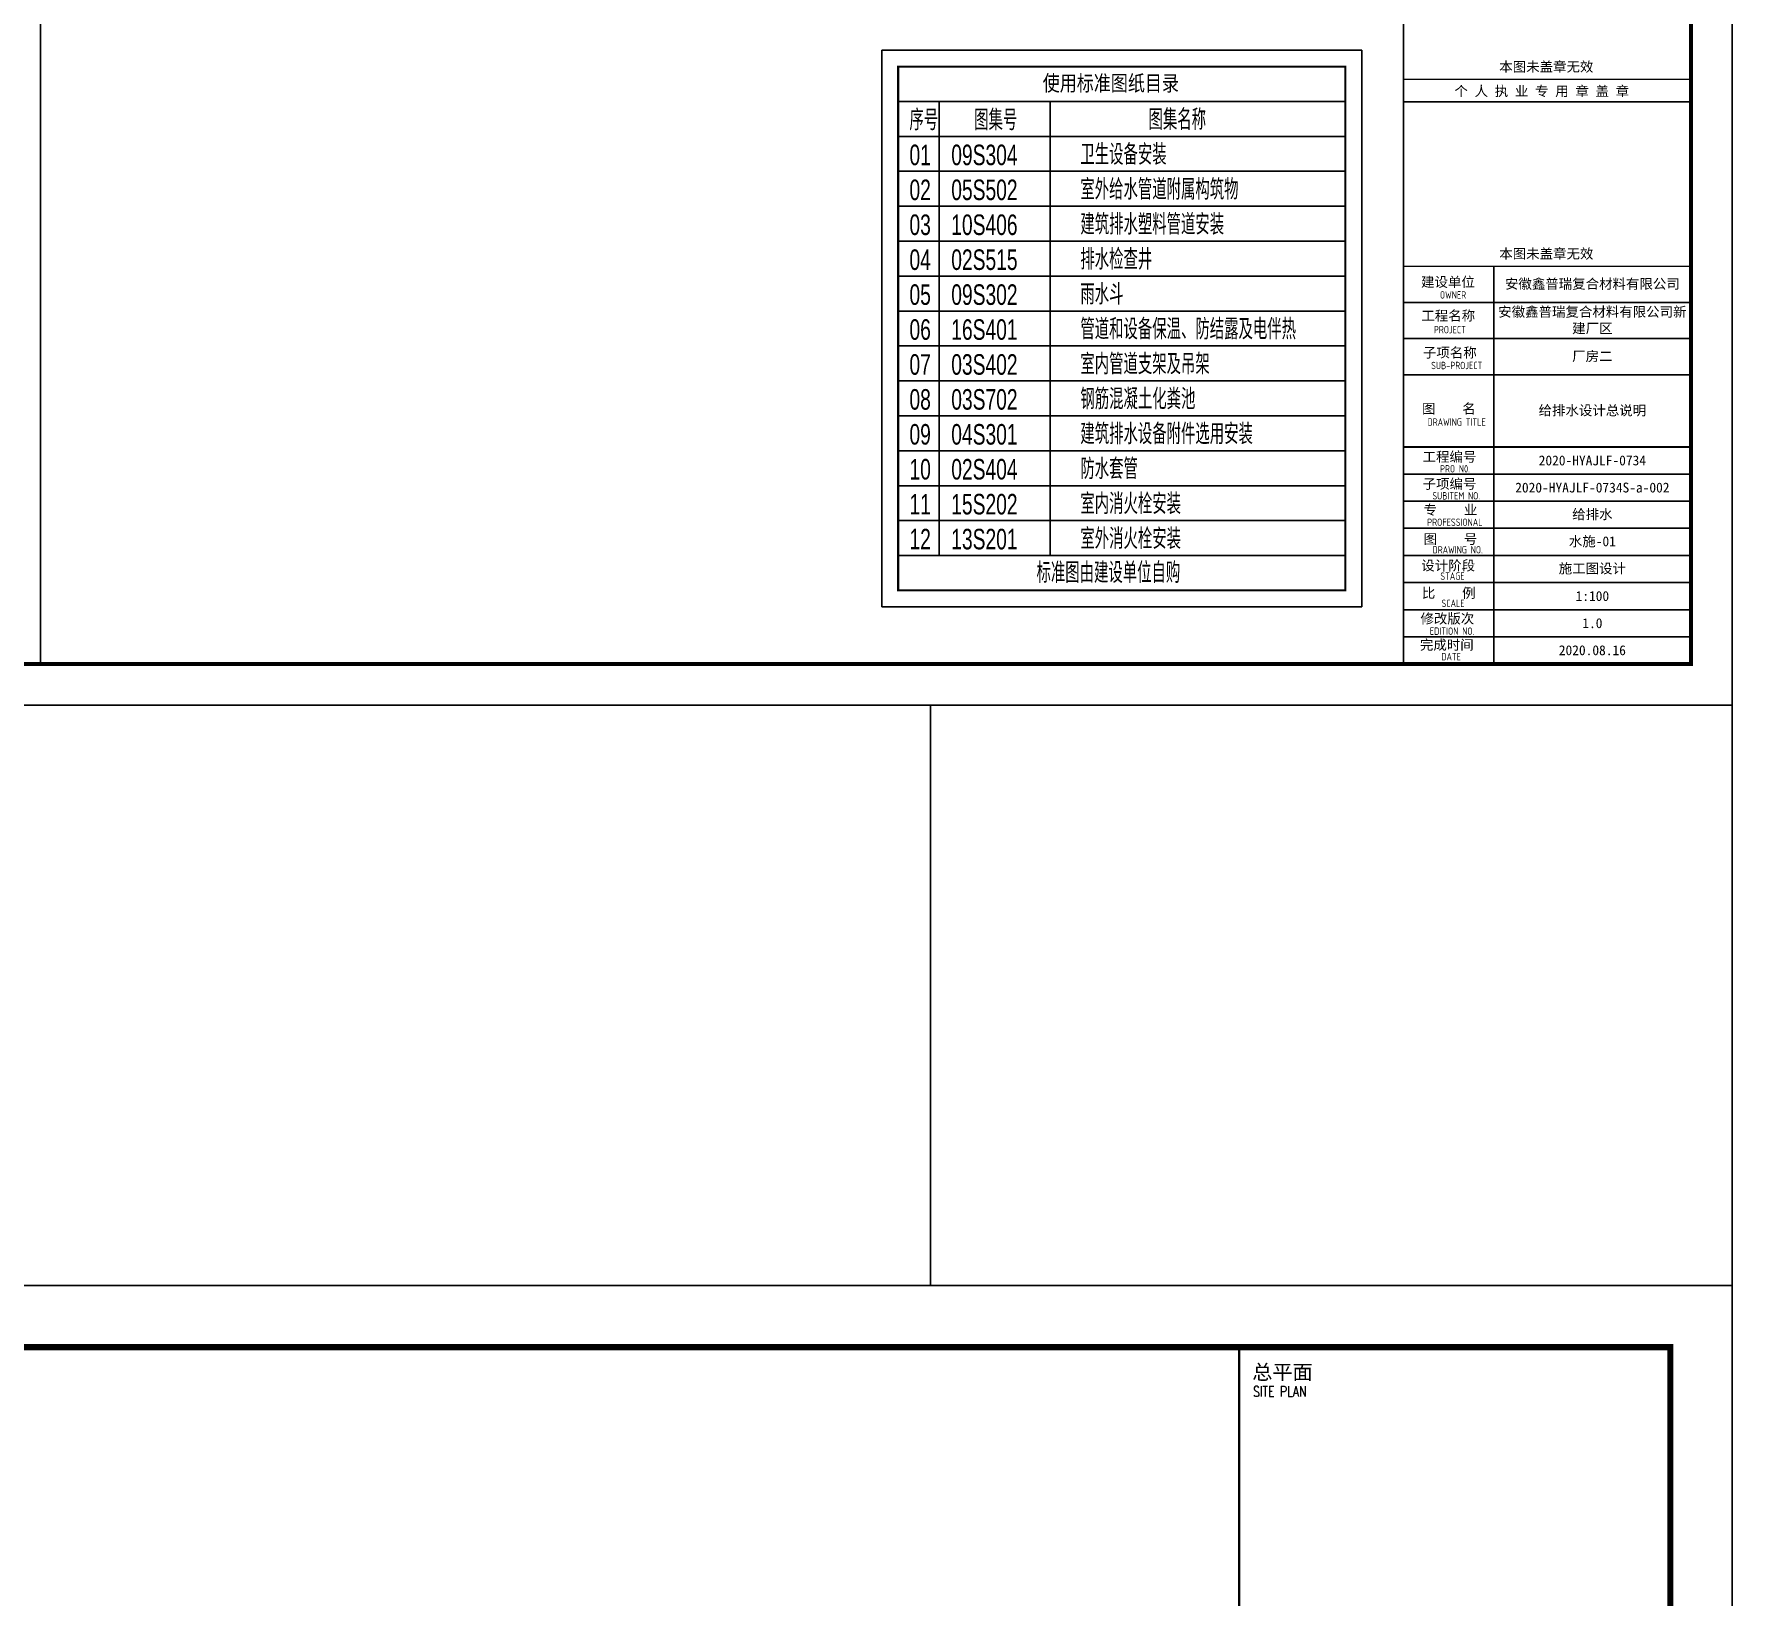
# Model space of a CAD drawing. Header units: millimetres. Extents: x 3804182 to 7463862, y 18008854 to 19247705.
# Drawn here: x 4766836 to 4808172, y 19036705 to 19074720 of the extents above; entities that cross this region are included whole.
import ezdxf

# ---------------------------------------------------------------- set-up
doc = ezdxf.new("R2010")
doc.units = ezdxf.units.MM
doc.header["$LTSCALE"] = 1000
doc.header["$MEASUREMENT"] = 0
for name, color, linetype in [('AXIS_外部', 171, 'Continuous'), ('JZ_0', 7, 'Continuous'), ('JZ_TEXT', 42, 'Continuous'), ('PUB_TEXT', 7, 'Continuous'), ('PUB_TITLE', 4, 'Continuous'), ('TK', 4, 'Continuous')]:
    doc.layers.add(name, color=color, linetype=linetype)
doc.styles.add('-宋体', font='', dxfattribs={"width": 0.8})
doc.styles.add('gps_hz', font='hztxt_e.shx', dxfattribs={"width": 0.7, "bigfont": 'hztxt.shx'})
doc.styles.add('ROMANS', font='romans', dxfattribs={"width": 0.65, "height": 231.275})
doc.styles.add('TSSD_REIN', font='tssdeng.shx', dxfattribs={"width": 0.7, "bigfont": 'tssdchn.shx'})
doc.styles.add('图签宋体', font='', dxfattribs={"height": 300})
doc.styles.get('-宋体').set_extended_font_data('SimSun')
doc.styles.get('图签宋体').set_extended_font_data('NSimSun')

# ---------------------------------------------------------------- blocks, each defined once
blk = doc.blocks.new('GeYuanFrame_81732782', base_point=(20.09, 4.53))
at = {"layer": 'PUB_TITLE'}
blk.add_lwpolyline([(803.09, 14.53), (803.09, 111.33)], dxfattribs=at)
at = {"layer": 'TK'}
for p, q in [((781.09, 102.53), (851.09, 102.53)), ((781.09, 93.73), (851.09, 93.73)), ((781.09, 84.93), (803.09, 84.93)), ((781.09, 84.93), (851.09, 84.93)), ((781.09, 67.37), (851.09, 67.37)), ((781.09, 67.33), (851.09, 67.33)), ((781.09, 60.77), (851.09, 60.77)), ((781.09, 54.17), (851.09, 54.17)), ((781.09, 47.57), (851.09, 47.57)), ((781.09, 40.97), (851.09, 40.97)), ((781.09, 34.37), (851.09, 34.37)), ((781.09, 27.77), (851.09, 27.77)), ((781.09, 21.17), (851.09, 21.17)), ((781.09, 14.53), (851.09, 14.53))]:
    blk.add_line(p, q, dxfattribs=at)
blk.add_lwpolyline([(20.09, 4.53), (20.09, 598.53), (861.09, 598.53), (861.09, 4.53)], close=True, dxfattribs=at)
at = {"layer": 'TK', "const_width": 1}
blk.add_lwpolyline([(45.09, 588.53), (851.09, 588.53), (851.09, 14.53), (45.09, 14.53)], close=True, dxfattribs=at)
at = {"layer": 'TK'}
for points, const_width in [([(781.09, 588.53), (781.09, 14.53)], 0.4), ([(781.09, 156.83), (851.09, 156.83)], 0.35), ([(781.09, 111.33), (851.09, 111.33)], 0.35), ([(781.09, 67.37), (851.09, 67.37)], 0.35)]:
    blk.add_lwpolyline(points, dxfattribs=dict(at, const_width=const_width))
blk.add_lwpolyline([(781.09, 151.33), (851.09, 151.33)], dxfattribs=at)
at = {"layer": 'TK', "style": '图签宋体'}
for s, p in [('本图未盖章无效', (804.43, 158.7)), ('个 人 执 业 专 用 章 盖 章', (793.52, 152.77)), ('本图未盖章无效', (804.43, 113.2)), ('建设单位', (785.39, 106.33)), ('工程名称', (785.47, 98.12)), ('子项名称', (785.85, 89.14)), ('图    名', (785.63, 75.5)), ('工程编号', (785.77, 63.77)), ('子项编号', (785.77, 57.19)), ('专    业', (786.01, 50.88)), ('图    号', (786.02, 43.77)), ('设计阶段', (785.45, 37.32)), ('比    例', (785.59, 30.63)), ('修改版次', (785.24, 24.41)), ('完成时间', (785.11, 18.02))]:
    blk.add_text(s, height=2.4, dxfattribs=at).set_placement(p)
at = {"layer": 'TK', "style": 'TSSD_REIN'}
for s, width, p in [('OWNER', 0.7, (789.98, 103.48)), ('PROJECT', 0.7, (788.52, 95.02)), ('SUB-PROJECT', 0.7, (787.86, 86.3)), ('DRAWING TITLE', 0.7, (786.97, 72.53)), ('PRO N0.', 0.7, (790.01, 61.15)), ('SUBITEM NO.', 0.7, (788.15, 54.58)), ('PROFESSIONAL', 0.8, (786.88, 48.15)), ('DRAWING NO.', 0.7, (788.19, 41.45)), ('STAGE', 0.7, (790.09, 35.03)), ('SCALE', 0.7, (790.38, 28.42)), ('EDITION NO.', 0.8, (787.53, 21.64)), ('DATE', 0.7, (790.33, 15.45))]:
    blk.add_text(s, height=1.8, dxfattribs=dict(at, width=width)).set_placement(p)
at = {"layer": 'TK', "char_height": 2.4, "width": 48, "attachment_point": 5, "style": '图签宋体'}
for s, insert in [('安徽鑫普瑞复合材料有限公司', (827.09, 106.93)), ('安徽鑫普瑞复合材料有限公司新建厂区', (827.09, 98.13)), ('厂房二', (827.09, 89.33)), ('给排水设计总说明', (827.09, 76.13)), ('2020-HYAJLF-0734', (827.09, 64.07)), ('2020-HYAJLF-0734S-a-002', (827.09, 57.47)), ('给排水', (827.09, 50.87)), ('水施-01', (827.09, 44.27)), ('施工图设计', (827.09, 37.67)), ('1:100', (827.09, 31.07)), ('1.0', (827.09, 24.47)), ('2020.08.16', (827.09, 17.88))]:
    blk.add_mtext(s, dxfattribs=dict(at, insert=insert))
blk = doc.blocks.new('GeYuanFrame_50206386', base_point=(20.09, 4.53))
at = {"layer": 'TK'}
blk.add_lwpolyline([(20.09, 4.53), (20.09, 598.53), (861.09, 598.53), (861.09, 4.53)], close=True, dxfattribs=at)
at = {"layer": 'TK', "const_width": 1}
blk.add_lwpolyline([(45.09, 588.53), (851.09, 588.53), (851.09, 14.53), (45.09, 14.53)], close=True, dxfattribs=at)
at = {"layer": 'TK', "const_width": 0.4}
blk.add_lwpolyline([(781.09, 588.53), (781.09, 14.53)], dxfattribs=at)
at = {"layer": 'TK', "style": '图签宋体'}
blk.add_text('总平面', height=2.4, dxfattribs=at).set_placement((783.23, 583.28))
at = {"layer": 'TK', "style": 'ROMANS', "width": 0.76}
blk.add_text('SITE PLAN', height=1.697, dxfattribs=at).set_placement((783.35, 580.49))

msp = doc.modelspace()

# ---------------------------------------------------------------- linework, layer by layer
msp.add_lwpolyline([(4808171.6, 19044262.9), (4788656.8, 19044262.9), (4788656.8, 19058384.9), (4808171.6, 19058384.9)], close=True)
at = {"layer": 'JZ_0', "color": 8}
msp.add_line((4766997.4, 19059384.9), (4766997.4, 19114312.5), dxfattribs=at)
at = {"layer": 'JZ_TEXT'}
for p, q in [((4798757, 19073076.7), (4787873, 19073076.7)), ((4798757, 19073076.7), (4787873, 19073076.7)), ((4788873, 19062026.7), (4788873, 19073076.7)), ((4791573, 19062026.7), (4791573, 19073076.7)), ((4798757, 19072226.7), (4787873, 19072226.7)), ((4798757, 19071376.7), (4787873, 19071376.7)), ((4798757, 19070526.7), (4787873, 19070526.7)), ((4798757, 19069676.7), (4787873, 19069676.7)), ((4798757, 19068826.7), (4787873, 19068826.7)), ((4798757, 19067976.7), (4787873, 19067976.7)), ((4798757, 19067126.7), (4787873, 19067126.7)), ((4798757, 19066276.7), (4787873, 19066276.7)), ((4798757, 19065426.7), (4787873, 19065426.7)), ((4798757, 19064576.7), (4787873, 19064576.7)), ((4798757, 19063726.7), (4787873, 19063726.7)), ((4798757, 19062876.7), (4787873, 19062876.7)), ((4798757, 19062026.7), (4787873, 19062026.7))]:
    msp.add_line(p, q, dxfattribs=at)
at = {"layer": 'PUB_TEXT', "color": 8}
for p, q in [((4799157, 19074326.7), (4787473, 19074326.7)), ((4787473, 19074326.7), (4787473, 19060776.7)), ((4799157, 19060776.7), (4799157, 19074326.7)), ((4798757, 19073926.7), (4787873, 19073926.7)), ((4787473, 19060776.7), (4799157, 19060776.7))]:
    msp.add_line(p, q, dxfattribs=at)
at = {"layer": 'PUB_TEXT', "color": 8, "const_width": 50}
msp.add_lwpolyline([(4798757, 19061176.7), (4798757, 19073926.7), (4787873, 19073926.7), (4787873, 19061176.7), (4798757, 19061176.7)], dxfattribs=at)

# ---------------------------------------------------------------- block references
at = {"layer": 'AXIS_外部'}
for name, p, xscale, yscale, zscale in [('GeYuanFrame_81732782', (4724071.6, 19058384.9), 100, 100, 100), ('GeYuanFrame_50206386', (4682021.6, 18955162.9), 150, 150, 150)]:
    msp.add_blockref(name, p, dxfattribs=dict(at, xscale=xscale, yscale=yscale, zscale=zscale))

# ---------------------------------------------------------------- texts
at = {"layer": 'JZ_TEXT'}
for s, height, style, width, p in [('使用标准图纸目录', 380, '-宋体', 0.8, (4791391.5, 19073333.4)), ('序号', 500, 'gps_hz', 0.7, (4788148.2, 19072376.7)), ('图集号', 500, 'gps_hz', 0.7, (4789724.9, 19072376.7)), ('图集名称', 500, 'gps_hz', 0.7, (4793968.9, 19072385.9)), ('卫生设备安装', 500, 'gps_hz', 0.7, (4792308.2, 19071535.9)), ('01', 500, 'gps_hz', 0.7, (4788148.2, 19071526.7)), ('09S304', 500, 'gps_hz', 0.7, (4789165.7, 19071526.7)), ('室外给水管道附属构筑物', 500, 'gps_hz', 0.7, (4792308.2, 19070685.9)), ('02', 500, 'gps_hz', 0.7, (4788148.2, 19070676.7)), ('05S502', 500, 'gps_hz', 0.7, (4789165.7, 19070676.7)), ('03', 500, 'gps_hz', 0.7, (4788148.2, 19069826.7)), ('10S406', 500, 'gps_hz', 0.7, (4789165.7, 19069826.7)), ('建筑排水塑料管道安装', 500, 'gps_hz', 0.7, (4792308.2, 19069835.9)), ('04', 500, 'gps_hz', 0.7, (4788148.2, 19068976.7)), ('02S515', 500, 'gps_hz', 0.7, (4789165.7, 19068976.7)), ('排水检查井', 500, 'gps_hz', 0.7, (4792308.2, 19068985.9)), ('05', 500, 'gps_hz', 0.7, (4788148.2, 19068126.7)), ('09S302', 500, 'gps_hz', 0.7, (4789165.7, 19068126.7)), ('雨水斗', 500, 'gps_hz', 0.7, (4792308.2, 19068135.9)), ('06', 500, 'gps_hz', 0.7, (4788148.2, 19067276.7)), ('16S401', 500, 'gps_hz', 0.7, (4789165.7, 19067276.7)), ('管道和设备保温、防结露及电伴热', 500, 'gps_hz', 0.7, (4792308.2, 19067285.9)), ('07', 500, 'gps_hz', 0.7, (4788148.2, 19066426.7)), ('03S402', 500, 'gps_hz', 0.7, (4789165.7, 19066426.7)), ('室内管道支架及吊架', 500, 'gps_hz', 0.7, (4792308.2, 19066435.9)), ('08', 500, 'gps_hz', 0.7, (4788148.2, 19065576.7)), ('03S702', 500, 'gps_hz', 0.7, (4789165.7, 19065576.7)), ('钢筋混凝土化粪池', 500, 'gps_hz', 0.7, (4792308.2, 19065585.9)), ('09', 500, 'gps_hz', 0.7, (4788148.2, 19064726.7)), ('04S301', 500, 'gps_hz', 0.7, (4789165.7, 19064726.7)), ('建筑排水设备附件选用安装', 500, 'gps_hz', 0.7, (4792308.2, 19064735.9)), ('10', 500, 'gps_hz', 0.7, (4788148.2, 19063876.7)), ('02S404', 500, 'gps_hz', 0.7, (4789165.7, 19063876.7)), ('防水套管', 500, 'gps_hz', 0.7, (4792308.2, 19063885.9)), ('11', 500, 'gps_hz', 0.7, (4788148.2, 19063026.7)), ('15S202', 500, 'gps_hz', 0.7, (4789165.7, 19063026.7)), ('室内消火栓安装', 500, 'gps_hz', 0.7, (4792308.2, 19063035.9)), ('12', 500, 'gps_hz', 0.7, (4788148.2, 19062176.7)), ('13S201', 500, 'gps_hz', 0.7, (4789165.7, 19062176.7)), ('室外消火栓安装', 500, 'gps_hz', 0.7, (4792308.2, 19062185.9)), ('标准图由建设单位自购', 500, 'gps_hz', 0.7, (4791240.9, 19061360.3))]:
    msp.add_text(s, height=height, dxfattribs=dict(at, style=style, width=width)).set_placement(p)

doc.saveas('drawing.dxf')
